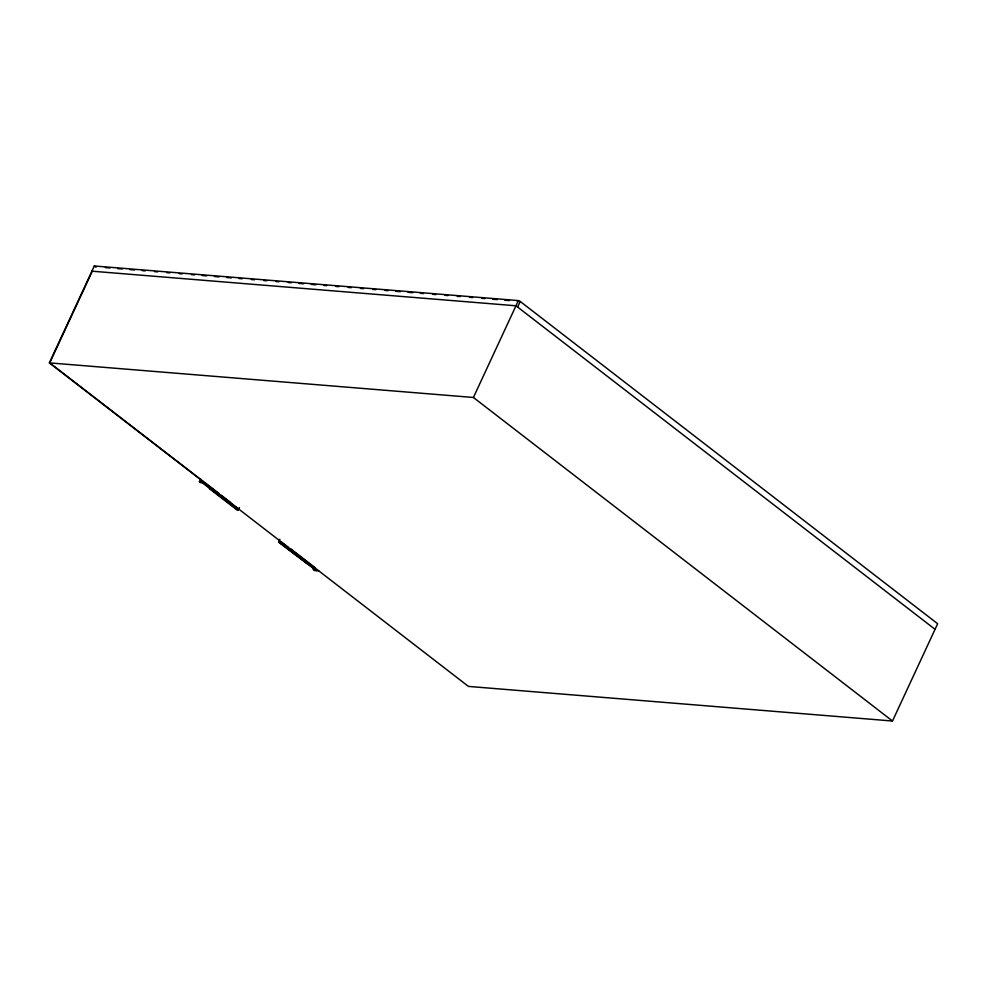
<?xml version="1.0" encoding="UTF-8"?>
<svg xmlns="http://www.w3.org/2000/svg" width="987" height="987" viewBox="0 0 987 987"><rect width="100%" height="100%" fill="white"/><g stroke="black" fill="none" stroke-linecap="round" stroke-linejoin="round"><path stroke-width="1.48" d="M517.163 301.22L520.235 301.479L937.65 623.735L892.495 721.016L468.43 686.409L49.35 362.871L94.32 265.984L518.385 300.591L520.05 301.874M92.309 271.203L49.745 362.908L204.025 482.001L199.411 481.631L200.694 478.868M210.071 488.651L209.367 488.59L237.46 510.279L239.459 507.552M307.376 563.774L278.581 542.023L279.876 539.235M49.35 362.871L473.415 397.477L518.385 300.591M517.644 307.068L520.235 301.479M105.387 267.625L110.001 267.995M117.675 268.624L122.289 269.007M129.976 269.624L134.577 270.006M142.264 270.635L145.336 270.882M154.552 271.635L157.624 271.881M166.852 272.634L169.924 272.893M179.14 273.646L182.213 273.892M191.429 274.645L194.501 274.892M202.187 275.521L206.801 275.891M214.475 276.52L219.089 276.903M226.763 277.532L231.377 277.902M239.064 278.531L242.136 278.778M251.352 279.531L254.424 279.79M263.64 280.53L266.712 280.789M275.941 281.542L279.013 281.788M288.229 282.541L291.301 282.788M298.987 283.417L303.589 283.8M311.275 284.429L315.889 284.799M323.563 285.428L326.635 285.675M335.864 286.427L338.936 286.674M348.152 287.427L351.224 287.686M360.44 288.438L363.512 288.685M372.728 289.438L375.8 289.685M385.029 290.437L388.101 290.696M395.775 291.313L400.389 291.696M408.075 292.325L412.677 292.695M420.363 293.324L423.435 293.571M432.651 294.323L435.723 294.582M444.952 295.335L448.024 295.582M457.24 296.334L460.312 296.581M469.528 297.334L472.6 297.593M481.816 298.345L484.901 298.592M492.575 299.221L497.189 299.592M504.863 300.221L509.477 300.603M91.914 271.178L515.979 305.785L935.059 629.324M205 483.038L200.78 482.692L199.411 481.631M230.625 504.517L231.328 504.579L203.236 482.89M278.581 542.023L314.915 569.598M286.822 547.896L315.618 569.647M317.37 569.795L313.15 569.45L314.52 570.511L318.739 570.856M473.415 397.477L892.495 721.016M94.32 265.984L95.986 267.267M205.012 482.717L219.028 493.537M221.359 495.338L230.711 502.556M290.363 548.612L314.902 567.55M231.698 503.814L237.534 508.317M280.962 541.838L287.97 547.254M201.521 481.804L202.89 482.865M315.26 569.622L316.63 570.683M202.532 482.828L238.163 510.341"/></g></svg>
